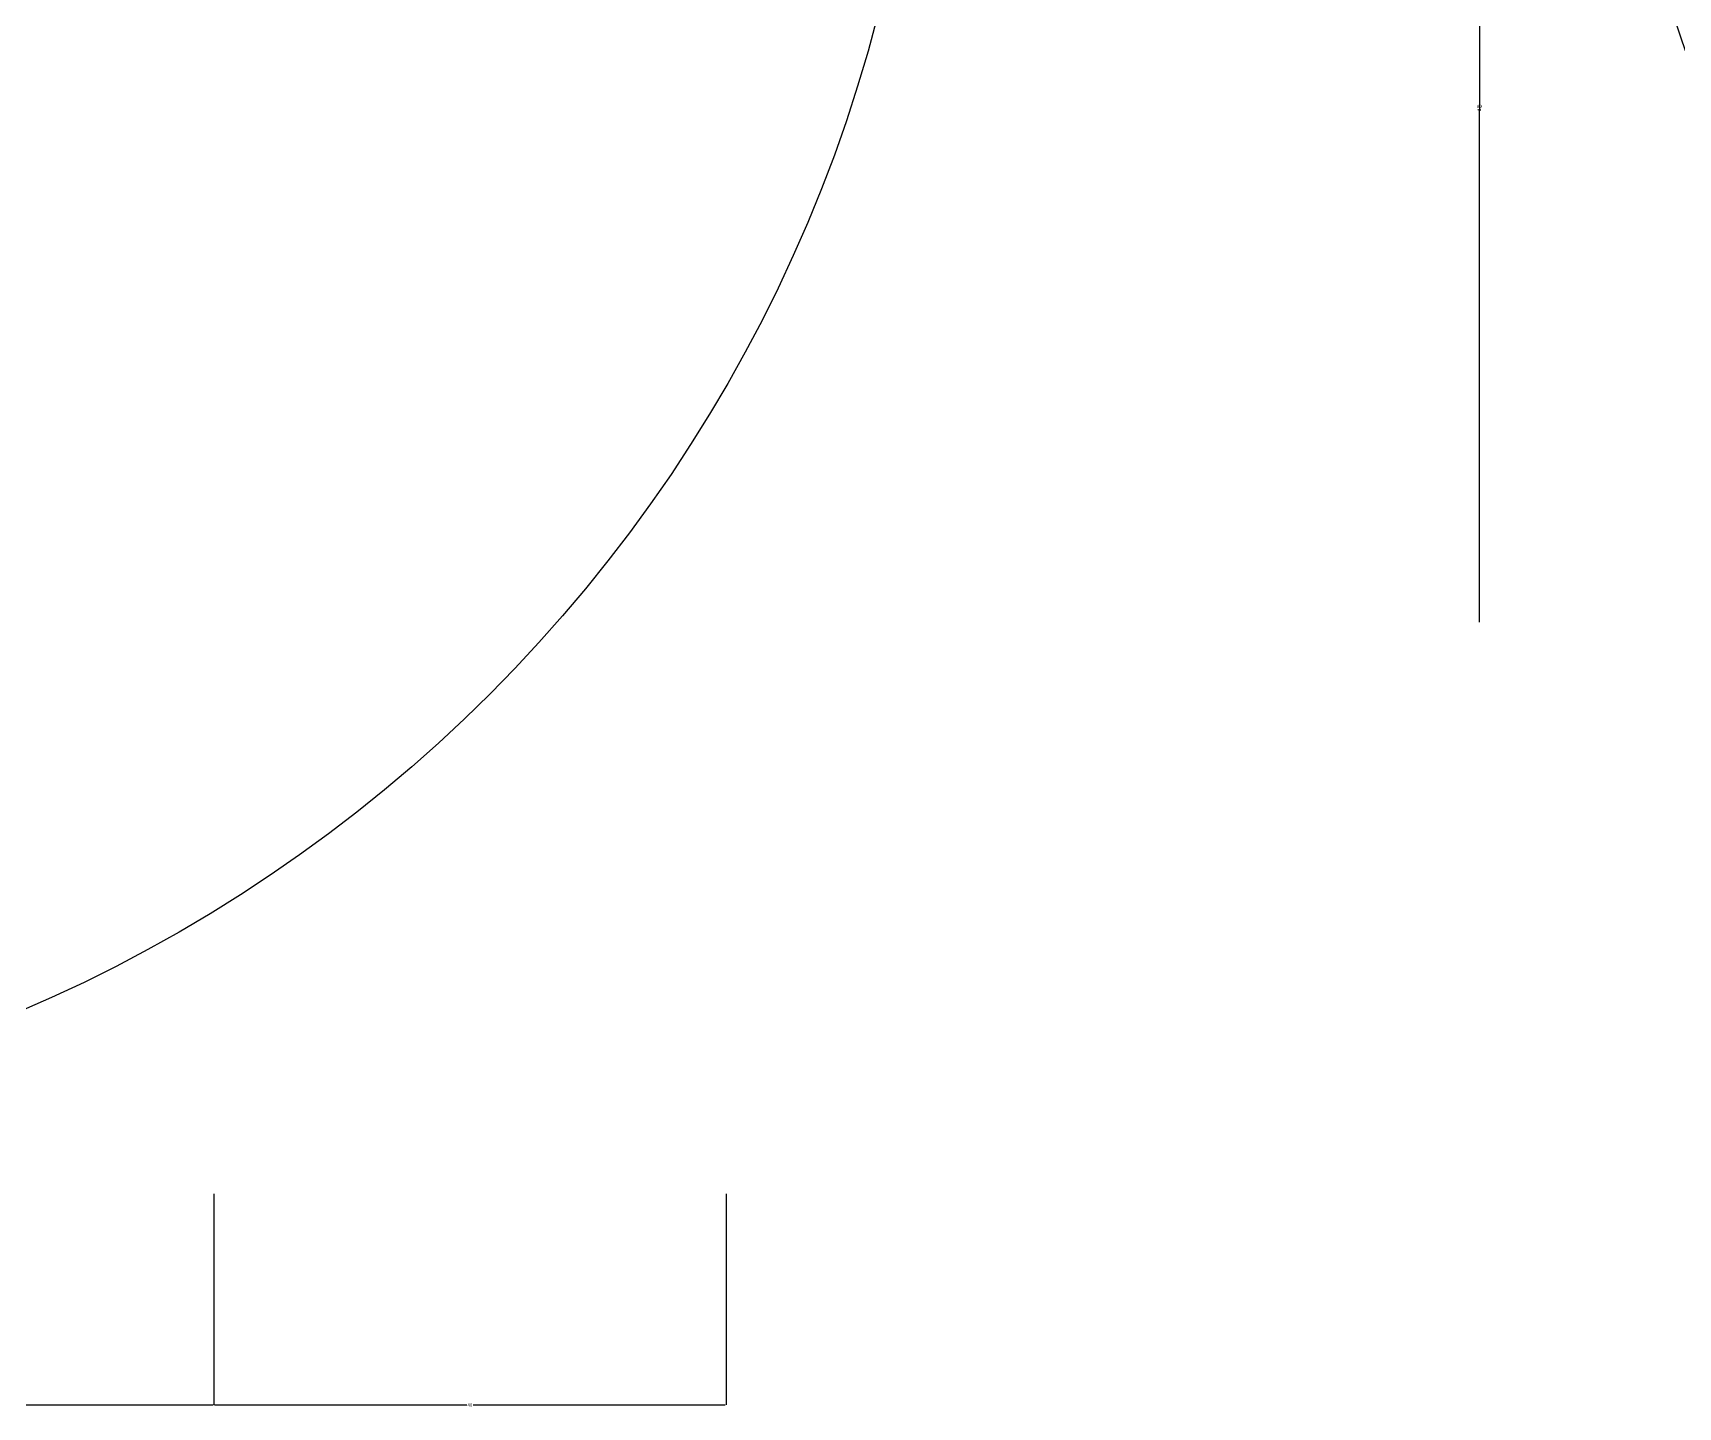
# Model space of a CAD drawing. Header units: metres. Extents: x 4 to 3597, y 195 to 4697.
# Drawn here: x 835 to 1349, y 213 to 642 of the extents above; entities that cross this region are included whole.
import ezdxf

# ---------------------------------------------------------------- set-up
doc = ezdxf.new("R2010")
doc.units = ezdxf.units.M
doc.layers.add('DIM', color=3, linetype='Continuous')
doc.dimstyles.get("Standard").update_dxf_attribs({"dimtxt": 2.5, "dimasz": 2.5, "dimexe": 1.25, "dimexo": 0.625, "dimtad": 1, "dimcen": 2.5, "dimazin": 3, "dimtfac": 1, "dimtmove": 0, "dimatfit": 3})

# ---------------------------------------------------------------- blocks, each defined once
blk = doc.blocks.new('*D40')
for p, q in [((1286.55, 778.04), (1286.55, 618.04)), ((1286.3, 618.04), (1286.05, 618.04)), ((1286.55, 458.04), (1286.55, 618.04)), ((1286.55, 618.04), (1286.55, 618.04)), ((1286.8, 618.04), (1287.05, 618.04))]:
    blk.add_line(p, q)
at = {"layer": 'Defpoints'}
for p in [(1286.55, 778.04), (1286.55, 618.04), (1286.55, 458.04)]:
    blk.add_point(p, dxfattribs=at)
at = {"layer": 'DIM', "insert": (1286.55, 619.165), "char_height": 1, "attachment_point": 5}
blk.add_mtext('80', dxfattribs=at)
blk = doc.blocks.new('*D42')
for p, q in [((891.23, 279.53), (891.23, 213.6)), ((1051.23, 279.53), (1051.23, 213.6)), ((891.48, 213.6), (970.23, 213.6)), ((972.23, 213.6), (1050.98, 213.6))]:
    blk.add_line(p, q)
at = {"layer": 'Defpoints'}
for p in [(891.23, 279.53), (1051.23, 279.53), (891.23, 213.6)]:
    blk.add_point(p, dxfattribs=at)
at = {"layer": 'DIM', "insert": (971.23, 213.6), "char_height": 1, "attachment_point": 5}
blk.add_mtext('40', dxfattribs=at)
blk = doc.blocks.new('*D43')
for p, q in [((731.23, 279.53), (731.23, 213.6)), ((891.23, 279.53), (891.23, 213.6)), ((731.48, 213.6), (810.23, 213.6)), ((812.23, 213.6), (890.98, 213.6))]:
    blk.add_line(p, q)
at = {"layer": 'Defpoints'}
for p in [(731.23, 279.53), (891.23, 279.53), (731.23, 213.6)]:
    blk.add_point(p, dxfattribs=at)
at = {"layer": 'DIM', "insert": (811.23, 213.6), "char_height": 1, "attachment_point": 5}
blk.add_mtext('40', dxfattribs=at)

msp = doc.modelspace()

# ---------------------------------------------------------------- linework, layer by layer
at = {"layer": 'DIM'}
for centre, radius in [((1800.31, 792.29), 475.5), ((649.8, 763.26), 463.38)]:
    msp.add_circle(centre, radius, dxfattribs=at)

# ---------------------------------------------------------------- dimensions: what is measured, and where the dimension line sits
for base, p1, p2, text, picture, middle in [((1286.55, 618.04), (1286.55, 778.04), (1286.55, 458.04), '80', '*D40', (1286.55, 619.165)), ((731.23, 213.6), (731.23, 279.53), (891.23, 279.53), '40', '*D43', (811.23, 213.6)), ((891.23, 213.6), (891.23, 279.53), (1051.23, 279.53), '40', '*D42', (971.23, 213.6))]:
    dim = msp.add_linear_dim(base=base, p1=p1, p2=p2, text=text, dimstyle='Standard', dxfattribs=at)
    dim.commit()
    dim.dimension.update_dxf_attribs({"geometry": picture, "text_midpoint": middle})

doc.saveas('drawing.dxf')
